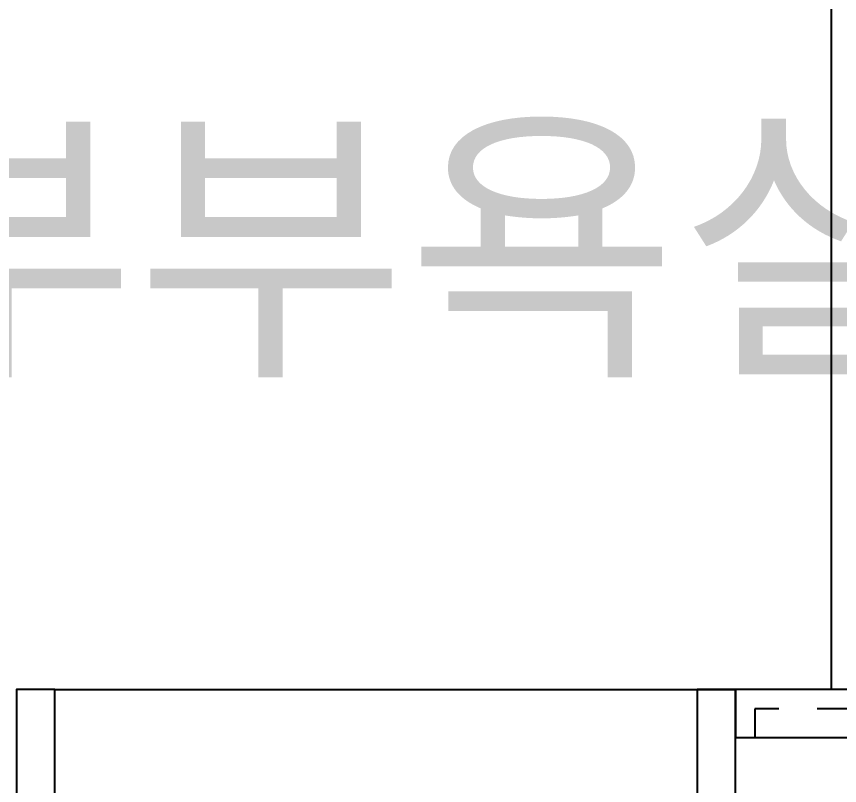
# Model space of a CAD drawing. Extents: x 11416736 to 11582377, y -14295679 to -14163266.
# Drawn here: x 11464649 to 11465507, y -14216433 to -14215631 of the extents above; entities that cross this region are included whole.
import ezdxf

# ---------------------------------------------------------------- set-up
doc = ezdxf.new("R2010")
doc.units = 0
doc.header["$LTSCALE"] = 50
doc.header["$MEASUREMENT"] = 0
doc.linetypes.add('HID', pattern=[2.3, 1.5, -0.8])
doc.linetypes.add('HIDDEN', pattern=[0.375, 0.25, -0.125])
for name, color, linetype in [('! 08 창호', 4, 'CONTINUOUS'), ('! 22 text 진한선', 7, 'CONTINUOUS'), ('- 02 내력벽', 2, 'CONTINUOUS'), ('- 04 마감선 01', 125, 'CONTINUOUS'), ('- 06 마감선 03_방수', 8, 'HIDDEN'), ('8', 8, 'CONTINUOUS')]:
    doc.layers.add(name, color=color, linetype=linetype)
doc.styles.add('굴림', font='Gulim.ttf')

msp = doc.modelspace()

# ---------------------------------------------------------------- linework, layer by layer
at = {"layer": '! 08 창호'}
msp.add_line((11464688.86, -14216333.46), (11465398.86, -14216333.46), dxfattribs=at)
for points in [[(11464688.86, -14216483.46), (11464688.86, -14216333.46), (11464648.86, -14216333.46), (11464648.86, -14216483.46)], [(11465398.86, -14216483.46), (11465398.86, -14216333.46), (11465358.86, -14216333.46), (11465358.86, -14216483.46)]]:
    msp.add_lwpolyline(points, dxfattribs=at)
at = {"layer": '- 02 내력벽', "ltscale": 30}
msp.add_line((11465398.86, -14216383.46), (11466048.86, -14216383.46), dxfattribs=at)
at = {"layer": '- 02 내력벽'}
msp.add_line((11465398.86, -14216483.46), (11465398.86, -14216383.46), dxfattribs=at)
at = {"layer": '- 04 마감선 01', "ltscale": 30}
msp.add_lwpolyline([(11465248.86, -14214883.46), (11465248.86, -14214933.46), (11465998.86, -14214933.46), (11465998.86, -14216333.46), (11465398.86, -14216333.46), (11465398.86, -14216383.46)], dxfattribs=at)
at = {"layer": '- 06 마감선 03_방수', "linetype": 'HID'}
msp.add_lwpolyline([(11465268.86, -14214883.46), (11465268.86, -14214913.46), (11466018.86, -14214913.46), (11466018.86, -14216353.46), (11465418.86, -14216353.46), (11465418.86, -14216383.46)], dxfattribs=at)
at = {"layer": '8'}
msp.add_line((11465498.86, -14216333.46), (11465498.86, -14214933.46), dxfattribs=at)

# ---------------------------------------------------------------- texts
at = {"layer": '! 22 text 진한선', "linetype": 'Continuous', "style": '굴림'}
msp.add_text('부부욕실', height=225, dxfattribs=at).set_placement((11464491.16, -14215983.72))

doc.saveas('drawing.dxf')
